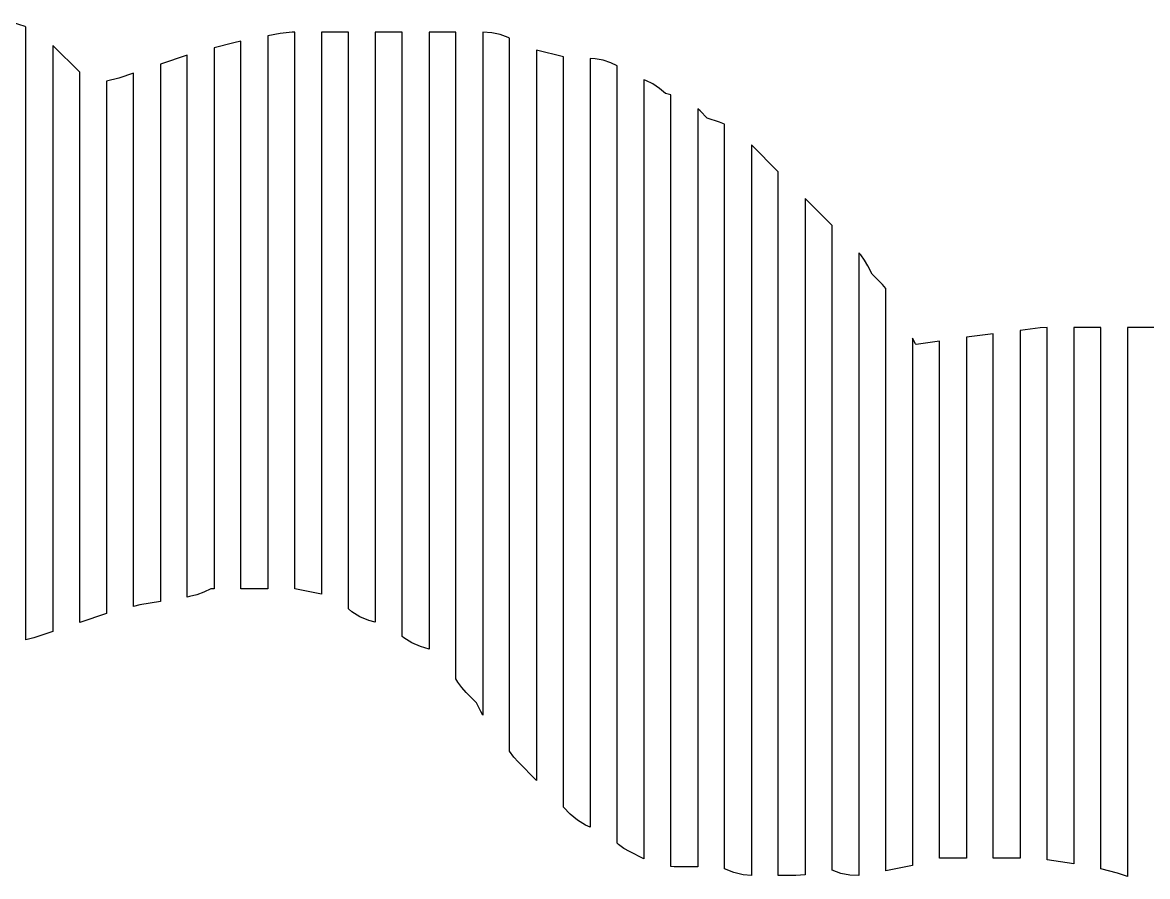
# Model space of a CAD drawing. Header units: millimetres. Extents: x -6 to 1890, y -8 to 898.
# Drawn here: x 937.1 to 1104.5, y 289.3 to 416.4 of the extents above; entities that cross this region are included whole.
import ezdxf

# ---------------------------------------------------------------- set-up
doc = ezdxf.new("R2010")
doc.units = ezdxf.units.MM
doc.layers.add('PASSADAS_COMPLETAS', color=1, linetype='CONTINUOUS')
doc.layers.add('PECAS_2D', color=3, linetype='CONTINUOUS')

msp = doc.modelspace()

# ---------------------------------------------------------------- linework, layer by layer
at = {"layer": 'PASSADAS_COMPLETAS'}
msp.add_lwpolyline([(1105.578, 371.029), (1101.578, 371.029), (1101.578, 365.843), (1101.578, 364.546), (1101.578, 363.249), (1101.578, 360.656), (1101.578, 359.359), (1101.578, 356.766), (1101.578, 354.173), (1101.578, 352.876), (1101.578, 350.283), (1101.578, 347.689), (1101.578, 345.096), (1101.578, 342.502), (1101.578, 341.206), (1101.578, 339.909), (1101.578, 338.612), (1101.578, 337.316), (1101.578, 336.019), (1101.578, 299.712), (1101.578, 298.415), (1101.578, 297.118), (1101.578, 295.822), (1101.578, 294.525), (1101.578, 293.228), (1101.578, 291.932), (1101.578, 289.338), (1100.049, 289.848), (1097.578, 290.466), (1097.578, 293.065), (1097.578, 294.364), (1097.578, 295.663), (1097.578, 296.963), (1097.578, 298.262), (1097.578, 299.562), (1097.578, 300.861), (1097.578, 337.245), (1097.578, 338.544), (1097.578, 339.844), (1097.578, 341.143), (1097.578, 342.442), (1097.578, 345.041), (1097.578, 347.64), (1097.578, 350.239), (1097.578, 352.838), (1097.578, 355.436), (1097.578, 358.035), (1097.578, 360.634), (1097.578, 361.934), (1097.578, 364.532), (1097.578, 365.832), (1097.578, 371.029), (1093.578, 371.029), (1093.578, 364.595), (1093.578, 363.308), (1093.578, 362.021), (1093.578, 360.734), (1093.578, 359.447), (1093.578, 356.874), (1093.578, 354.3), (1093.578, 351.726), (1093.578, 347.865), (1093.578, 345.291), (1093.578, 342.718), (1093.578, 341.431), (1093.578, 340.144), (1093.578, 338.857), (1093.578, 337.57), (1093.578, 300.25), (1093.578, 298.963), (1093.578, 297.676), (1093.578, 296.389), (1093.578, 295.102), (1093.578, 291.241), (1089.578, 291.813), (1089.578, 294.41), (1089.578, 295.708), (1089.578, 297.007), (1089.578, 298.305), (1089.578, 299.604), (1089.578, 300.903), (1089.578, 302.201), (1089.578, 337.262), (1089.578, 338.56), (1089.578, 339.859), (1089.578, 341.157), (1089.578, 342.456), (1089.578, 345.053), (1089.578, 347.65), (1089.578, 350.247), (1089.578, 352.844), (1089.578, 354.143), (1089.578, 355.441), (1089.578, 356.74), (1089.578, 359.337), (1089.578, 360.635), (1089.578, 361.934), (1089.578, 363.233), (1089.578, 364.531), (1089.578, 371.024), (1088.54, 370.959), (1085.578, 370.589), (1085.578, 364.153), (1085.578, 362.866), (1085.578, 361.579), (1085.578, 360.292), (1085.578, 359.005), (1085.578, 357.718), (1085.578, 356.431), (1085.578, 355.144), (1085.578, 353.857), (1085.578, 351.283), (1085.578, 348.708), (1085.578, 346.134), (1085.578, 343.56), (1085.578, 342.273), (1085.578, 340.986), (1085.578, 339.699), (1085.578, 338.412), (1085.578, 337.125), (1085.578, 302.373), (1085.578, 301.086), (1085.578, 299.799), (1085.578, 298.512), (1085.578, 297.225), (1085.578, 295.938), (1085.578, 292.077), (1081.578, 292.077), (1081.578, 295.977), (1081.578, 297.278), (1081.578, 298.578), (1081.578, 299.878), (1081.578, 301.178), (1081.578, 303.779), (1081.578, 337.584), (1081.578, 338.884), (1081.578, 340.184), (1081.578, 341.484), (1081.578, 344.085), (1081.578, 345.385), (1081.578, 347.985), (1081.578, 349.286), (1081.578, 350.586), (1081.578, 351.886), (1081.578, 353.186), (1081.578, 354.486), (1081.578, 355.787), (1081.578, 357.087), (1081.578, 358.387), (1081.578, 359.687), (1081.578, 362.288), (1081.578, 363.588), (1081.578, 370.089), (1077.578, 369.579), (1077.578, 363.121), (1077.578, 361.829), (1077.578, 360.537), (1077.578, 359.246), (1077.578, 357.954), (1077.578, 356.662), (1077.578, 355.37), (1077.578, 354.079), (1077.578, 352.787), (1077.578, 351.495), (1077.578, 350.204), (1077.578, 348.912), (1077.578, 347.62), (1077.578, 346.328), (1077.578, 343.745), (1077.578, 342.453), (1077.578, 341.162), (1077.578, 339.87), (1077.578, 338.578), (1077.578, 337.287), (1077.578, 302.41), (1077.578, 301.119), (1077.578, 299.827), (1077.578, 298.535), (1077.578, 297.244), (1077.578, 295.952), (1077.578, 292.077), (1073.578, 292.077), (1073.578, 295.989), (1073.578, 297.292), (1073.578, 298.596), (1073.578, 299.9), (1073.578, 301.204), (1073.578, 302.508), (1073.578, 337.714), (1073.578, 339.018), (1073.578, 340.322), (1073.578, 341.626), (1073.578, 344.233), (1073.578, 345.537), (1073.578, 346.841), (1073.578, 348.145), (1073.578, 349.449), (1073.578, 350.753), (1073.578, 352.057), (1073.578, 353.361), (1073.578, 354.665), (1073.578, 355.969), (1073.578, 358.576), (1073.578, 359.88), (1073.578, 361.184), (1073.578, 362.488), (1073.578, 369.008), (1070.104, 368.512), (1070.003, 368.613), (1069.578, 369.463), (1069.578, 361.744), (1069.578, 360.457), (1069.578, 356.598), (1069.578, 355.311), (1069.578, 354.025), (1069.578, 352.738), (1069.578, 351.452), (1069.578, 350.165), (1069.578, 348.879), (1069.578, 347.592), (1069.578, 346.306), (1069.578, 345.019), (1069.578, 343.733), (1069.578, 342.446), (1069.578, 341.16), (1069.578, 339.873), (1069.578, 338.587), (1069.578, 337.3), (1069.578, 302.565), (1069.578, 301.279), (1069.578, 299.992), (1069.578, 298.706), (1069.578, 297.419), (1069.578, 296.133), (1069.578, 294.846), (1069.578, 290.987), (1065.578, 290.181), (1065.578, 294.062), (1065.578, 295.355), (1065.578, 296.649), (1065.578, 297.943), (1065.578, 299.237), (1065.578, 300.53), (1065.578, 335.46), (1065.578, 336.754), (1065.578, 338.048), (1065.578, 339.342), (1065.578, 340.635), (1065.578, 341.929), (1065.578, 343.223), (1065.578, 344.516), (1065.578, 345.81), (1065.578, 347.104), (1065.578, 348.398), (1065.578, 349.691), (1065.578, 350.985), (1065.578, 353.572), (1065.578, 354.866), (1065.578, 356.16), (1065.578, 357.454), (1065.578, 358.747), (1065.578, 360.041), (1065.578, 361.335), (1065.578, 363.922), (1065.578, 365.216), (1065.578, 366.51), (1065.578, 376.859), (1065.081, 377.412), (1063.54, 378.953), (1062.908, 380.218), (1062.426, 381.065), (1061.854, 381.858), (1061.578, 382.166), (1061.578, 373.157), (1061.578, 371.87), (1061.578, 368.009), (1061.578, 365.435), (1061.578, 362.861), (1061.578, 360.287), (1061.578, 357.713), (1061.578, 355.139), (1061.578, 353.852), (1061.578, 352.565), (1061.578, 351.278), (1061.578, 349.991), (1061.578, 347.417), (1061.578, 346.13), (1061.578, 344.843), (1061.578, 343.556), (1061.578, 342.269), (1061.578, 340.982), (1061.578, 339.695), (1061.578, 338.408), (1061.578, 337.121), (1061.578, 335.834), (1061.578, 301.086), (1061.578, 298.512), (1061.578, 297.225), (1061.578, 295.938), (1061.578, 294.651), (1061.578, 293.364), (1061.578, 289.503), (1060.245, 289.545), (1058.869, 289.803), (1057.578, 290.258), (1057.578, 294.148), (1057.578, 295.445), (1057.578, 296.741), (1057.578, 298.038), (1057.578, 299.335), (1057.578, 300.631), (1057.578, 334.343), (1057.578, 335.64), (1057.578, 336.937), (1057.578, 338.233), (1057.578, 339.53), (1057.578, 340.826), (1057.578, 342.123), (1057.578, 346.013), (1057.578, 347.31), (1057.578, 348.606), (1057.578, 349.903), (1057.578, 353.793), (1057.578, 356.386), (1057.578, 358.979), (1057.578, 361.572), (1057.578, 364.166), (1057.578, 366.759), (1057.578, 370.649), (1057.578, 373.242), (1057.578, 375.835), (1057.578, 377.132), (1057.578, 378.428), (1057.578, 386.208), (1053.578, 390.208), (1053.578, 383.759), (1053.578, 382.47), (1053.578, 379.89), (1053.578, 377.311), (1053.578, 374.731), (1053.578, 372.152), (1053.578, 368.282), (1053.578, 365.703), (1053.578, 363.123), (1053.578, 360.544), (1053.578, 357.964), (1053.578, 355.385), (1053.578, 352.805), (1053.578, 350.226), (1053.578, 345.067), (1053.578, 343.777), (1053.578, 342.487), (1053.578, 341.197), (1053.578, 338.618), (1053.578, 337.328), (1053.578, 336.038), (1053.578, 334.749), (1053.578, 301.215), (1053.578, 299.925), (1053.578, 298.635), (1053.578, 297.346), (1053.578, 296.056), (1053.578, 294.766), (1053.578, 293.476), (1053.578, 289.607), (1052.183, 289.492), (1049.578, 289.492), (1049.578, 293.37), (1049.578, 294.663), (1049.578, 295.956), (1049.578, 297.248), (1049.578, 298.541), (1049.578, 301.127), (1049.578, 333.447), (1049.578, 334.739), (1049.578, 336.032), (1049.578, 337.325), (1049.578, 338.618), (1049.578, 339.911), (1049.578, 341.203), (1049.578, 345.082), (1049.578, 347.667), (1049.578, 350.253), (1049.578, 352.839), (1049.578, 355.424), (1049.578, 358.01), (1049.578, 360.595), (1049.578, 363.181), (1049.578, 365.767), (1049.578, 368.352), (1049.578, 372.231), (1049.578, 374.816), (1049.578, 377.402), (1049.578, 379.987), (1049.578, 382.573), (1049.578, 385.159), (1049.578, 386.451), (1049.578, 387.744), (1049.578, 394.208), (1045.578, 398.208), (1045.578, 390.443), (1045.578, 389.149), (1045.578, 386.561), (1045.578, 383.973), (1045.578, 381.385), (1045.578, 378.796), (1045.578, 376.208), (1045.578, 373.62), (1045.578, 371.032), (1045.578, 367.149), (1045.578, 364.561), (1045.578, 361.973), (1045.578, 359.385), (1045.578, 356.796), (1045.578, 354.208), (1045.578, 351.62), (1045.578, 349.032), (1045.578, 346.444), (1045.578, 345.149), (1045.578, 343.855), (1045.578, 342.561), (1045.578, 341.267), (1045.578, 339.973), (1045.578, 338.679), (1045.578, 337.385), (1045.578, 299.855), (1045.578, 298.561), (1045.578, 297.267), (1045.578, 295.973), (1045.578, 294.679), (1045.578, 293.385), (1045.578, 289.503), (1044.322, 289.6), (1042.949, 289.924), (1041.578, 290.489), (1041.578, 294.353), (1041.578, 295.641), (1041.578, 296.93), (1041.578, 298.218), (1041.578, 299.506), (1041.578, 300.794), (1041.578, 343.305), (1041.578, 344.594), (1041.578, 345.882), (1041.578, 347.17), (1041.578, 349.746), (1041.578, 351.035), (1041.578, 353.611), (1041.578, 357.476), (1041.578, 360.052), (1041.578, 362.629), (1041.578, 365.205), (1041.578, 367.781), (1041.578, 370.358), (1041.578, 372.934), (1041.578, 375.511), (1041.578, 376.799), (1041.578, 379.375), (1041.578, 381.952), (1041.578, 384.528), (1041.578, 387.105), (1041.578, 389.681), (1041.578, 392.258), (1041.578, 393.546), (1041.578, 401.275), (1040.842, 401.585), (1039.002, 402.198), (1037.936, 403.265), (1037.578, 403.58), (1037.578, 397.097), (1037.578, 395.801), (1037.578, 393.208), (1037.578, 390.615), (1037.578, 388.022), (1037.578, 385.429), (1037.578, 382.836), (1037.578, 380.243), (1037.578, 377.65), (1037.578, 375.057), (1037.578, 372.464), (1037.578, 369.871), (1037.578, 367.278), (1037.578, 364.685), (1037.578, 362.092), (1037.578, 359.499), (1037.578, 356.906), (1037.578, 355.609), (1037.578, 354.313), (1037.578, 353.016), (1037.578, 351.72), (1037.578, 350.423), (1037.578, 301.156), (1037.578, 299.86), (1037.578, 298.563), (1037.578, 297.267), (1037.578, 295.97), (1037.578, 294.674), (1037.578, 290.784), (1034.087, 290.784), (1033.578, 290.823), (1033.578, 294.695), (1033.578, 295.985), (1033.578, 297.276), (1033.578, 298.566), (1033.578, 299.857), (1033.578, 301.147), (1033.578, 302.438), (1033.578, 354.056), (1033.578, 355.346), (1033.578, 356.637), (1033.578, 357.927), (1033.578, 359.218), (1033.578, 360.508), (1033.578, 363.089), (1033.578, 365.67), (1033.578, 368.251), (1033.578, 370.832), (1033.578, 373.413), (1033.578, 375.994), (1033.578, 378.574), (1033.578, 381.155), (1033.578, 383.736), (1033.578, 386.317), (1033.578, 388.898), (1033.578, 391.479), (1033.578, 394.06), (1033.578, 396.641), (1033.578, 397.931), (1033.578, 399.222), (1033.578, 405.674), (1032.766, 405.85), (1031.892, 406.618), (1030.915, 407.276), (1029.857, 407.804), (1029.578, 407.901), (1029.578, 401.46), (1029.578, 400.172), (1029.578, 397.595), (1029.578, 395.019), (1029.578, 392.443), (1029.578, 388.578), (1029.578, 386.002), (1029.578, 383.425), (1029.578, 380.849), (1029.578, 378.273), (1029.578, 375.696), (1029.578, 373.12), (1029.578, 370.544), (1029.578, 367.967), (1029.578, 365.391), (1029.578, 362.815), (1029.578, 361.526), (1029.578, 360.238), (1029.578, 358.95), (1029.578, 357.662), (1029.578, 304.846), (1029.578, 303.558), (1029.578, 302.27), (1029.578, 300.982), (1029.578, 299.694), (1029.578, 298.405), (1029.578, 297.117), (1029.578, 291.964), (1027.432, 293.038), (1026.585, 293.519), (1025.792, 294.091), (1025.578, 294.283), (1025.578, 299.481), (1025.578, 300.781), (1025.578, 302.081), (1025.578, 303.38), (1025.578, 304.68), (1025.578, 305.979), (1025.578, 307.279), (1025.578, 361.861), (1025.578, 363.161), (1025.578, 364.46), (1025.578, 365.76), (1025.578, 367.06), (1025.578, 369.659), (1025.578, 372.258), (1025.578, 374.857), (1025.578, 377.456), (1025.578, 380.055), (1025.578, 382.655), (1025.578, 385.254), (1025.578, 387.853), (1025.578, 390.452), (1025.578, 393.051), (1025.578, 395.65), (1025.578, 398.25), (1025.578, 400.849), (1025.578, 402.148), (1025.578, 403.448), (1025.578, 409.946), (1024.643, 410.408), (1023.503, 410.794), (1022.332, 411.025), (1021.578, 411.073), (1021.578, 404.573), (1021.578, 403.273), (1021.578, 400.673), (1021.578, 398.073), (1021.578, 395.473), (1021.578, 392.872), (1021.578, 390.272), (1021.578, 387.672), (1021.578, 385.072), (1021.578, 382.472), (1021.578, 379.872), (1021.578, 377.272), (1021.578, 374.671), (1021.578, 372.071), (1021.578, 369.471), (1021.578, 368.171), (1021.578, 366.871), (1021.578, 364.271), (1021.578, 309.668), (1021.578, 307.068), (1021.578, 305.768), (1021.578, 304.468), (1021.578, 303.168), (1021.578, 301.868), (1021.578, 296.667), (1020.869, 296.966), (1019.669, 297.708), (1018.604, 298.62), (1017.578, 299.646), (1017.578, 304.839), (1017.578, 306.138), (1017.578, 307.436), (1017.578, 308.734), (1017.578, 310.033), (1017.578, 311.331), (1017.578, 313.928), (1017.578, 367.162), (1017.578, 368.46), (1017.578, 369.758), (1017.578, 371.057), (1017.578, 372.355), (1017.578, 374.952), (1017.578, 377.549), (1017.578, 380.146), (1017.578, 382.742), (1017.578, 385.339), (1017.578, 387.936), (1017.578, 390.533), (1017.578, 393.129), (1017.578, 395.726), (1017.578, 398.323), (1017.578, 400.92), (1017.578, 403.516), (1017.578, 404.815), (1017.578, 406.113), (1017.578, 411.307), (1013.578, 412.307), (1013.578, 407.132), (1013.578, 405.839), (1013.578, 401.958), (1013.578, 399.371), (1013.578, 396.784), (1013.578, 394.197), (1013.578, 391.609), (1013.578, 389.022), (1013.578, 386.435), (1013.578, 383.848), (1013.578, 381.261), (1013.578, 378.674), (1013.578, 376.086), (1013.578, 373.499), (1013.578, 372.206), (1013.578, 369.618), (1013.578, 319.169), (1013.578, 317.875), (1013.578, 316.582), (1013.578, 315.288), (1013.578, 313.994), (1013.578, 312.701), (1013.578, 311.407), (1013.578, 310.114), (1013.578, 308.82), (1013.578, 303.646), (1010.848, 306.376), (1010.197, 307.101), (1009.578, 307.977), (1009.578, 314.446), (1009.578, 315.74), (1009.578, 317.034), (1009.578, 318.328), (1009.578, 319.622), (1009.578, 320.915), (1009.578, 322.209), (1009.578, 323.503), (1009.578, 371.375), (1009.578, 372.669), (1009.578, 373.963), (1009.578, 375.257), (1009.578, 376.551), (1009.578, 379.138), (1009.578, 381.726), (1009.578, 384.314), (1009.578, 386.901), (1009.578, 389.489), (1009.578, 392.077), (1009.578, 394.665), (1009.578, 397.252), (1009.578, 399.84), (1009.578, 402.428), (1009.578, 405.015), (1009.578, 406.309), (1009.578, 407.603), (1009.578, 414.072), (1009.384, 414.177), (1008.171, 414.622), (1006.913, 414.89), (1005.578, 414.978), (1005.578, 408.547), (1005.578, 407.261), (1005.578, 403.402), (1005.578, 400.829), (1005.578, 398.257), (1005.578, 395.684), (1005.578, 393.111), (1005.578, 390.539), (1005.578, 387.966), (1005.578, 385.394), (1005.578, 382.821), (1005.578, 380.249), (1005.578, 377.676), (1005.578, 376.39), (1005.578, 375.104), (1005.578, 373.817), (1005.578, 328.798), (1005.578, 326.225), (1005.578, 324.939), (1005.578, 323.652), (1005.578, 322.366), (1005.578, 321.08), (1005.578, 319.794), (1005.578, 313.362), (1005.266, 313.911), (1004.634, 315.175), (1003.093, 316.716), (1002.441, 317.442), (1001.87, 318.234), (1001.578, 318.747), (1001.578, 325.25), (1001.578, 326.55), (1001.578, 327.85), (1001.578, 329.151), (1001.578, 330.451), (1001.578, 331.752), (1001.578, 333.052), (1001.578, 374.665), (1001.578, 375.966), (1001.578, 377.266), (1001.578, 378.567), (1001.578, 381.167), (1001.578, 383.768), (1001.578, 386.369), (1001.578, 388.97), (1001.578, 391.571), (1001.578, 394.172), (1001.578, 396.772), (1001.578, 399.373), (1001.578, 401.974), (1001.578, 404.575), (1001.578, 407.176), (1001.578, 408.476), (1001.578, 409.777), (1001.578, 414.978), (997.578, 414.978), (997.578, 409.804), (997.578, 408.511), (997.578, 405.924), (997.578, 403.337), (997.578, 400.75), (997.578, 396.87), (997.578, 394.283), (997.578, 391.696), (997.578, 389.109), (997.578, 386.522), (997.578, 383.935), (997.578, 381.349), (997.578, 380.055), (997.578, 378.762), (997.578, 377.468), (997.578, 376.175), (997.578, 336.078), (997.578, 333.491), (997.578, 332.197), (997.578, 330.904), (997.578, 329.611), (997.578, 328.317), (997.578, 323.143), (996.309, 323.566), (995.017, 324.111), (993.817, 324.853), (993.578, 325.057), (993.578, 330.27), (993.578, 331.573), (993.578, 332.876), (993.578, 334.179), (993.578, 335.483), (993.578, 336.786), (993.578, 377.185), (993.578, 378.488), (993.578, 379.792), (993.578, 381.095), (993.578, 382.398), (993.578, 385.004), (993.578, 387.611), (993.578, 390.217), (993.578, 392.824), (993.578, 395.43), (993.578, 398.037), (993.578, 400.643), (993.578, 403.249), (993.578, 405.856), (993.578, 408.462), (993.578, 409.765), (993.578, 414.978), (989.578, 414.978), (989.578, 409.814), (989.578, 408.523), (989.578, 405.942), (989.578, 403.36), (989.578, 400.778), (989.578, 398.196), (989.578, 394.323), (989.578, 391.741), (989.578, 389.159), (989.578, 386.577), (989.578, 383.995), (989.578, 381.413), (989.578, 380.122), (989.578, 378.831), (989.578, 377.54), (989.578, 340.103), (989.578, 338.812), (989.578, 337.521), (989.578, 336.23), (989.578, 334.939), (989.578, 333.648), (989.578, 332.357), (989.578, 327.193), (988.627, 327.42), (987.291, 327.973), (986.067, 328.726), (985.578, 329.145), (985.578, 333.046), (985.578, 334.347), (985.578, 335.647), (985.578, 336.948), (985.578, 338.248), (985.578, 340.849), (985.578, 378.564), (985.578, 379.864), (985.578, 381.165), (985.578, 382.465), (985.578, 383.766), (985.578, 386.367), (985.578, 388.968), (985.578, 391.569), (985.578, 394.17), (985.578, 396.771), (985.578, 399.372), (985.578, 401.973), (985.578, 404.574), (985.578, 405.875), (985.578, 407.175), (985.578, 408.476), (985.578, 409.776), (985.578, 414.978), (981.578, 414.978), (981.578, 409.832), (981.578, 408.546), (981.578, 407.259), (981.578, 405.972), (981.578, 404.686), (981.578, 402.113), (981.578, 399.54), (981.578, 396.967), (981.578, 394.393), (981.578, 391.82), (981.578, 389.247), (981.578, 386.674), (981.578, 384.101), (981.578, 382.815), (981.578, 381.528), (981.578, 380.242), (981.578, 378.955), (981.578, 340.359), (981.578, 339.072), (981.578, 337.786), (981.578, 336.499), (981.578, 335.212), (981.578, 331.353), (977.578, 332.148), (977.578, 334.736), (977.578, 336.03), (977.578, 337.325), (977.578, 338.619), (977.578, 339.913), (977.578, 341.207), (977.578, 342.502), (977.578, 378.74), (977.578, 380.034), (977.578, 381.328), (977.578, 382.623), (977.578, 385.211), (977.578, 387.799), (977.578, 390.388), (977.578, 392.976), (977.578, 395.565), (977.578, 396.859), (977.578, 399.448), (977.578, 402.036), (977.578, 403.33), (977.578, 405.919), (977.578, 407.213), (977.578, 408.507), (977.578, 414.978), (977.212, 414.978), (975.427, 414.802), (973.578, 414.432), (973.578, 408.003), (973.578, 406.718), (973.578, 405.432), (973.578, 404.146), (973.578, 402.86), (973.578, 400.289), (973.578, 399.003), (973.578, 396.432), (973.578, 393.861), (973.578, 391.289), (973.578, 388.718), (973.578, 386.147), (973.578, 383.575), (973.578, 382.289), (973.578, 381.004), (973.578, 379.718), (973.578, 378.432), (973.578, 342.433), (973.578, 341.148), (973.578, 339.862), (973.578, 338.576), (973.578, 337.29), (973.578, 336.005), (973.578, 332.148), (969.578, 332.148), (969.578, 336.028), (969.578, 337.321), (969.578, 338.615), (969.578, 339.908), (969.578, 341.201), (969.578, 342.495), (969.578, 378.71), (969.578, 380.003), (969.578, 381.297), (969.578, 382.59), (969.578, 383.884), (969.578, 386.47), (969.578, 389.057), (969.578, 391.644), (969.578, 394.231), (969.578, 396.818), (969.578, 398.111), (969.578, 399.404), (969.578, 400.698), (969.578, 401.991), (969.578, 403.284), (969.578, 404.578), (969.578, 405.871), (969.578, 407.165), (969.578, 413.632), (968.542, 413.414), (965.578, 412.673), (965.578, 406.179), (965.578, 404.88), (965.578, 403.581), (965.578, 402.283), (965.578, 400.984), (965.578, 399.685), (965.578, 398.386), (965.578, 397.087), (965.578, 395.789), (965.578, 394.49), (965.578, 393.191), (965.578, 390.593), (965.578, 387.996), (965.578, 385.398), (965.578, 382.801), (965.578, 381.502), (965.578, 380.203), (965.578, 378.904), (965.578, 342.538), (965.578, 341.239), (965.578, 339.94), (965.578, 338.642), (965.578, 337.343), (965.578, 336.044), (965.578, 332.148), (965.083, 332.148), (964.076, 331.627), (963.008, 331.234), (961.904, 330.979), (961.578, 330.925), (961.578, 334.826), (961.578, 336.126), (961.578, 337.427), (961.578, 338.727), (961.578, 340.028), (961.578, 341.328), (961.578, 377.74), (961.578, 379.041), (961.578, 380.341), (961.578, 381.642), (961.578, 382.942), (961.578, 385.543), (961.578, 386.843), (961.578, 388.144), (961.578, 389.444), (961.578, 390.745), (961.578, 392.045), (961.578, 393.346), (961.578, 394.646), (961.578, 395.946), (961.578, 397.247), (961.578, 398.547), (961.578, 399.848), (961.578, 401.148), (961.578, 402.449), (961.578, 403.749), (961.578, 405.05), (961.578, 411.552), (957.578, 410.218), (957.578, 403.77), (957.578, 402.48), (957.578, 401.191), (957.578, 399.901), (957.578, 398.611), (957.578, 397.322), (957.578, 396.032), (957.578, 394.742), (957.578, 393.452), (957.578, 392.163), (957.578, 390.873), (957.578, 389.583), (957.578, 388.294), (957.578, 387.004), (957.578, 385.714), (957.578, 383.135), (957.578, 381.845), (957.578, 380.556), (957.578, 379.266), (957.578, 377.976), (957.578, 376.687), (957.578, 340.575), (957.578, 339.286), (957.578, 337.996), (957.578, 336.706), (957.578, 335.417), (957.578, 334.127), (957.578, 330.258), (954.507, 329.746), (953.578, 329.514), (953.578, 333.417), (953.578, 334.719), (953.578, 336.02), (953.578, 337.321), (953.578, 338.622), (953.578, 339.923), (953.578, 377.657), (953.578, 378.958), (953.578, 380.259), (953.578, 381.561), (953.578, 382.862), (953.578, 384.163), (953.578, 385.464), (953.578, 386.765), (953.578, 388.066), (953.578, 389.368), (953.578, 390.669), (953.578, 391.97), (953.578, 393.271), (953.578, 394.572), (953.578, 395.873), (953.578, 397.175), (953.578, 398.476), (953.578, 401.078), (953.578, 402.379), (953.578, 408.885), (951.399, 408.159), (949.578, 407.703), (949.578, 401.209), (949.578, 399.911), (949.578, 397.313), (949.578, 396.014), (949.578, 394.715), (949.578, 393.417), (949.578, 392.118), (949.578, 390.819), (949.578, 389.52), (949.578, 388.221), (949.578, 386.923), (949.578, 385.624), (949.578, 384.325), (949.578, 383.026), (949.578, 381.727), (949.578, 380.429), (949.578, 379.13), (949.578, 377.831), (949.578, 376.532), (949.578, 375.233), (949.578, 340.166), (949.578, 338.867), (949.578, 337.568), (949.578, 336.269), (949.578, 334.97), (949.578, 333.672), (949.578, 332.373), (949.578, 328.476), (945.578, 327.143), (945.578, 331.042), (945.578, 332.341), (945.578, 333.641), (945.578, 334.941), (945.578, 336.24), (945.578, 337.54), (945.578, 340.139), (945.578, 373.929), (945.578, 375.228), (945.578, 376.528), (945.578, 377.828), (945.578, 379.127), (945.578, 380.427), (945.578, 381.726), (945.578, 383.026), (945.578, 384.326), (945.578, 385.625), (945.578, 386.925), (945.578, 388.224), (945.578, 389.524), (945.578, 390.824), (945.578, 392.123), (945.578, 394.722), (945.578, 396.022), (945.578, 397.322), (945.578, 398.621), (945.578, 399.921), (945.578, 401.22), (945.578, 409.018), (941.578, 413.018), (941.578, 405.208), (941.578, 403.907), (941.578, 401.303), (941.578, 398.7), (941.578, 394.795), (941.578, 393.494), (941.578, 392.192), (941.578, 390.891), (941.578, 389.589), (941.578, 386.986), (941.578, 385.684), (941.578, 384.382), (941.578, 383.081), (941.578, 381.779), (941.578, 380.478), (941.578, 379.176), (941.578, 377.874), (941.578, 376.573), (941.578, 375.271), (941.578, 373.969), (941.578, 372.668), (941.578, 337.524), (941.578, 336.223), (941.578, 334.921), (941.578, 333.619), (941.578, 332.318), (941.578, 331.016), (941.578, 329.715), (941.578, 325.81), (938.726, 324.859), (937.578, 324.558), (937.578, 328.466), (937.578, 329.768), (937.578, 331.071), (937.578, 332.374), (937.578, 333.676), (937.578, 334.979), (937.578, 336.282), (937.578, 370.15), (937.578, 371.453), (937.578, 372.756), (937.578, 374.058), (937.578, 375.361), (937.578, 376.664), (937.578, 377.966), (937.578, 379.269), (937.578, 380.572), (937.578, 383.177), (937.578, 384.479), (937.578, 385.782), (937.578, 387.085), (937.578, 388.387), (937.578, 393.598), (937.578, 396.203), (937.578, 398.809), (937.578, 401.414), (937.578, 404.019), (937.578, 406.624), (937.578, 407.927), (937.578, 409.23), (937.578, 415.743), (937.433, 415.804), (935.594, 416.417)], dxfattribs=at)
at = {"layer": 'PECAS_2D'}
msp.add_lwpolyline([(1105.578, 371.029), (1101.578, 371.029), (1101.578, 365.843), (1101.578, 364.546), (1101.578, 363.249), (1101.578, 360.656), (1101.578, 359.359), (1101.578, 356.766), (1101.578, 354.173), (1101.578, 352.876), (1101.578, 350.283), (1101.578, 347.689), (1101.578, 345.096), (1101.578, 342.502), (1101.578, 341.206), (1101.578, 339.909), (1101.578, 338.612), (1101.578, 337.316), (1101.578, 336.019), (1101.578, 299.712), (1101.578, 298.415), (1101.578, 297.118), (1101.578, 295.822), (1101.578, 294.525), (1101.578, 293.228), (1101.578, 291.932), (1101.578, 289.338), (1100.049, 289.848), (1097.578, 290.466), (1097.578, 293.065), (1097.578, 294.364), (1097.578, 295.663), (1097.578, 296.963), (1097.578, 298.262), (1097.578, 299.562), (1097.578, 300.861), (1097.578, 337.245), (1097.578, 338.544), (1097.578, 339.844), (1097.578, 341.143), (1097.578, 342.442), (1097.578, 345.041), (1097.578, 347.64), (1097.578, 350.239), (1097.578, 352.838), (1097.578, 355.436), (1097.578, 358.035), (1097.578, 360.634), (1097.578, 361.934), (1097.578, 364.532), (1097.578, 365.832), (1097.578, 371.029), (1093.578, 371.029), (1093.578, 364.595), (1093.578, 363.308), (1093.578, 362.021), (1093.578, 360.734), (1093.578, 359.447), (1093.578, 356.874), (1093.578, 354.3), (1093.578, 351.726), (1093.578, 347.865), (1093.578, 345.291), (1093.578, 342.718), (1093.578, 341.431), (1093.578, 340.144), (1093.578, 338.857), (1093.578, 337.57), (1093.578, 300.25), (1093.578, 298.963), (1093.578, 297.676), (1093.578, 296.389), (1093.578, 295.102), (1093.578, 291.241), (1089.578, 291.813), (1089.578, 294.41), (1089.578, 295.708), (1089.578, 297.007), (1089.578, 298.305), (1089.578, 299.604), (1089.578, 300.903), (1089.578, 302.201), (1089.578, 337.262), (1089.578, 338.56), (1089.578, 339.859), (1089.578, 341.157), (1089.578, 342.456), (1089.578, 345.053), (1089.578, 347.65), (1089.578, 350.247), (1089.578, 352.844), (1089.578, 354.143), (1089.578, 355.441), (1089.578, 356.74), (1089.578, 359.337), (1089.578, 360.635), (1089.578, 361.934), (1089.578, 363.233), (1089.578, 364.531), (1089.578, 371.024), (1088.54, 370.959), (1085.578, 370.589), (1085.578, 364.153), (1085.578, 362.866), (1085.578, 361.579), (1085.578, 360.292), (1085.578, 359.005), (1085.578, 357.718), (1085.578, 356.431), (1085.578, 355.144), (1085.578, 353.857), (1085.578, 351.283), (1085.578, 348.708), (1085.578, 346.134), (1085.578, 343.56), (1085.578, 342.273), (1085.578, 340.986), (1085.578, 339.699), (1085.578, 338.412), (1085.578, 337.125), (1085.578, 302.373), (1085.578, 301.086), (1085.578, 299.799), (1085.578, 298.512), (1085.578, 297.225), (1085.578, 295.938), (1085.578, 292.077), (1081.578, 292.077), (1081.578, 295.977), (1081.578, 297.278), (1081.578, 298.578), (1081.578, 299.878), (1081.578, 301.178), (1081.578, 303.779), (1081.578, 337.584), (1081.578, 338.884), (1081.578, 340.184), (1081.578, 341.484), (1081.578, 344.085), (1081.578, 345.385), (1081.578, 347.985), (1081.578, 349.286), (1081.578, 350.586), (1081.578, 351.886), (1081.578, 353.186), (1081.578, 354.486), (1081.578, 355.787), (1081.578, 357.087), (1081.578, 358.387), (1081.578, 359.687), (1081.578, 362.288), (1081.578, 363.588), (1081.578, 370.089), (1077.578, 369.579), (1077.578, 363.121), (1077.578, 361.829), (1077.578, 360.537), (1077.578, 359.246), (1077.578, 357.954), (1077.578, 356.662), (1077.578, 355.37), (1077.578, 354.079), (1077.578, 352.787), (1077.578, 351.495), (1077.578, 350.204), (1077.578, 348.912), (1077.578, 347.62), (1077.578, 346.328), (1077.578, 343.745), (1077.578, 342.453), (1077.578, 341.162), (1077.578, 339.87), (1077.578, 338.578), (1077.578, 337.287), (1077.578, 302.41), (1077.578, 301.119), (1077.578, 299.827), (1077.578, 298.535), (1077.578, 297.244), (1077.578, 295.952), (1077.578, 292.077), (1073.578, 292.077), (1073.578, 295.989), (1073.578, 297.292), (1073.578, 298.596), (1073.578, 299.9), (1073.578, 301.204), (1073.578, 302.508), (1073.578, 337.714), (1073.578, 339.018), (1073.578, 340.322), (1073.578, 341.626), (1073.578, 344.233), (1073.578, 345.537), (1073.578, 346.841), (1073.578, 348.145), (1073.578, 349.449), (1073.578, 350.753), (1073.578, 352.057), (1073.578, 353.361), (1073.578, 354.665), (1073.578, 355.969), (1073.578, 358.576), (1073.578, 359.88), (1073.578, 361.184), (1073.578, 362.488), (1073.578, 369.008), (1070.104, 368.512), (1070.003, 368.613), (1069.578, 369.463), (1069.578, 361.744), (1069.578, 360.457), (1069.578, 356.598), (1069.578, 355.311), (1069.578, 354.025), (1069.578, 352.738), (1069.578, 351.452), (1069.578, 350.165), (1069.578, 348.879), (1069.578, 347.592), (1069.578, 346.306), (1069.578, 345.019), (1069.578, 343.733), (1069.578, 342.446), (1069.578, 341.16), (1069.578, 339.873), (1069.578, 338.587), (1069.578, 337.3), (1069.578, 302.565), (1069.578, 301.279), (1069.578, 299.992), (1069.578, 298.706), (1069.578, 297.419), (1069.578, 296.133), (1069.578, 294.846), (1069.578, 290.987), (1065.578, 290.181), (1065.578, 294.062), (1065.578, 295.355), (1065.578, 296.649), (1065.578, 297.943), (1065.578, 299.237), (1065.578, 300.53), (1065.578, 335.46), (1065.578, 336.754), (1065.578, 338.048), (1065.578, 339.342), (1065.578, 340.635), (1065.578, 341.929), (1065.578, 343.223), (1065.578, 344.516), (1065.578, 345.81), (1065.578, 347.104), (1065.578, 348.398), (1065.578, 349.691), (1065.578, 350.985), (1065.578, 353.572), (1065.578, 354.866), (1065.578, 356.16), (1065.578, 357.454), (1065.578, 358.747), (1065.578, 360.041), (1065.578, 361.335), (1065.578, 363.922), (1065.578, 365.216), (1065.578, 366.51), (1065.578, 376.859), (1065.081, 377.412), (1063.54, 378.953), (1062.908, 380.218), (1062.426, 381.065), (1061.854, 381.858), (1061.578, 382.166), (1061.578, 373.157), (1061.578, 371.87), (1061.578, 368.009), (1061.578, 365.435), (1061.578, 362.861), (1061.578, 360.287), (1061.578, 357.713), (1061.578, 355.139), (1061.578, 353.852), (1061.578, 352.565), (1061.578, 351.278), (1061.578, 349.991), (1061.578, 347.417), (1061.578, 346.13), (1061.578, 344.843), (1061.578, 343.556), (1061.578, 342.269), (1061.578, 340.982), (1061.578, 339.695), (1061.578, 338.408), (1061.578, 337.121), (1061.578, 335.834), (1061.578, 301.086), (1061.578, 298.512), (1061.578, 297.225), (1061.578, 295.938), (1061.578, 294.651), (1061.578, 293.364), (1061.578, 289.503), (1060.245, 289.545), (1058.869, 289.803), (1057.578, 290.258), (1057.578, 294.148), (1057.578, 295.445), (1057.578, 296.741), (1057.578, 298.038), (1057.578, 299.335), (1057.578, 300.631), (1057.578, 334.343), (1057.578, 335.64), (1057.578, 336.937), (1057.578, 338.233), (1057.578, 339.53), (1057.578, 340.826), (1057.578, 342.123), (1057.578, 346.013), (1057.578, 347.31), (1057.578, 348.606), (1057.578, 349.903), (1057.578, 353.793), (1057.578, 356.386), (1057.578, 358.979), (1057.578, 361.572), (1057.578, 364.166), (1057.578, 366.759), (1057.578, 370.649), (1057.578, 373.242), (1057.578, 375.835), (1057.578, 377.132), (1057.578, 378.428), (1057.578, 386.208), (1053.578, 390.208), (1053.578, 383.759), (1053.578, 382.47), (1053.578, 379.89), (1053.578, 377.311), (1053.578, 374.731), (1053.578, 372.152), (1053.578, 368.282), (1053.578, 365.703), (1053.578, 363.123), (1053.578, 360.544), (1053.578, 357.964), (1053.578, 355.385), (1053.578, 352.805), (1053.578, 350.226), (1053.578, 345.067), (1053.578, 343.777), (1053.578, 342.487), (1053.578, 341.197), (1053.578, 338.618), (1053.578, 337.328), (1053.578, 336.038), (1053.578, 334.749), (1053.578, 301.215), (1053.578, 299.925), (1053.578, 298.635), (1053.578, 297.346), (1053.578, 296.056), (1053.578, 294.766), (1053.578, 293.476), (1053.578, 289.607), (1052.183, 289.492), (1049.578, 289.492), (1049.578, 293.37), (1049.578, 294.663), (1049.578, 295.956), (1049.578, 297.248), (1049.578, 298.541), (1049.578, 301.127), (1049.578, 333.447), (1049.578, 334.739), (1049.578, 336.032), (1049.578, 337.325), (1049.578, 338.618), (1049.578, 339.911), (1049.578, 341.203), (1049.578, 345.082), (1049.578, 347.667), (1049.578, 350.253), (1049.578, 352.839), (1049.578, 355.424), (1049.578, 358.01), (1049.578, 360.595), (1049.578, 363.181), (1049.578, 365.767), (1049.578, 368.352), (1049.578, 372.231), (1049.578, 374.816), (1049.578, 377.402), (1049.578, 379.987), (1049.578, 382.573), (1049.578, 385.159), (1049.578, 386.451), (1049.578, 387.744), (1049.578, 394.208), (1045.578, 398.208), (1045.578, 390.443), (1045.578, 389.149), (1045.578, 386.561), (1045.578, 383.973), (1045.578, 381.385), (1045.578, 378.796), (1045.578, 376.208), (1045.578, 373.62), (1045.578, 371.032), (1045.578, 367.149), (1045.578, 364.561), (1045.578, 361.973), (1045.578, 359.385), (1045.578, 356.796), (1045.578, 354.208), (1045.578, 351.62), (1045.578, 349.032), (1045.578, 346.444), (1045.578, 345.149), (1045.578, 343.855), (1045.578, 342.561), (1045.578, 341.267), (1045.578, 339.973), (1045.578, 338.679), (1045.578, 337.385), (1045.578, 299.855), (1045.578, 298.561), (1045.578, 297.267), (1045.578, 295.973), (1045.578, 294.679), (1045.578, 293.385), (1045.578, 289.503), (1044.322, 289.6), (1042.949, 289.924), (1041.578, 290.489), (1041.578, 294.353), (1041.578, 295.641), (1041.578, 296.93), (1041.578, 298.218), (1041.578, 299.506), (1041.578, 300.794), (1041.578, 343.305), (1041.578, 344.594), (1041.578, 345.882), (1041.578, 347.17), (1041.578, 349.746), (1041.578, 351.035), (1041.578, 353.611), (1041.578, 357.476), (1041.578, 360.052), (1041.578, 362.629), (1041.578, 365.205), (1041.578, 367.781), (1041.578, 370.358), (1041.578, 372.934), (1041.578, 375.511), (1041.578, 376.799), (1041.578, 379.375), (1041.578, 381.952), (1041.578, 384.528), (1041.578, 387.105), (1041.578, 389.681), (1041.578, 392.258), (1041.578, 393.546), (1041.578, 401.275), (1040.842, 401.585), (1039.002, 402.198), (1037.936, 403.265), (1037.578, 403.58), (1037.578, 397.097), (1037.578, 395.801), (1037.578, 393.208), (1037.578, 390.615), (1037.578, 388.022), (1037.578, 385.429), (1037.578, 382.836), (1037.578, 380.243), (1037.578, 377.65), (1037.578, 375.057), (1037.578, 372.464), (1037.578, 369.871), (1037.578, 367.278), (1037.578, 364.685), (1037.578, 362.092), (1037.578, 359.499), (1037.578, 356.906), (1037.578, 355.609), (1037.578, 354.313), (1037.578, 353.016), (1037.578, 351.72), (1037.578, 350.423), (1037.578, 301.156), (1037.578, 299.86), (1037.578, 298.563), (1037.578, 297.267), (1037.578, 295.97), (1037.578, 294.674), (1037.578, 290.784), (1034.087, 290.784), (1033.578, 290.823), (1033.578, 294.695), (1033.578, 295.985), (1033.578, 297.276), (1033.578, 298.566), (1033.578, 299.857), (1033.578, 301.147), (1033.578, 302.438), (1033.578, 354.056), (1033.578, 355.346), (1033.578, 356.637), (1033.578, 357.927), (1033.578, 359.218), (1033.578, 360.508), (1033.578, 363.089), (1033.578, 365.67), (1033.578, 368.251), (1033.578, 370.832), (1033.578, 373.413), (1033.578, 375.994), (1033.578, 378.574), (1033.578, 381.155), (1033.578, 383.736), (1033.578, 386.317), (1033.578, 388.898), (1033.578, 391.479), (1033.578, 394.06), (1033.578, 396.641), (1033.578, 397.931), (1033.578, 399.222), (1033.578, 405.674), (1032.766, 405.85), (1031.892, 406.618), (1030.915, 407.276), (1029.857, 407.804), (1029.578, 407.901), (1029.578, 401.46), (1029.578, 400.172), (1029.578, 397.595), (1029.578, 395.019), (1029.578, 392.443), (1029.578, 388.578), (1029.578, 386.002), (1029.578, 383.425), (1029.578, 380.849), (1029.578, 378.273), (1029.578, 375.696), (1029.578, 373.12), (1029.578, 370.544), (1029.578, 367.967), (1029.578, 365.391), (1029.578, 362.815), (1029.578, 361.526), (1029.578, 360.238), (1029.578, 358.95), (1029.578, 357.662), (1029.578, 304.846), (1029.578, 303.558), (1029.578, 302.27), (1029.578, 300.982), (1029.578, 299.694), (1029.578, 298.405), (1029.578, 297.117), (1029.578, 291.964), (1027.432, 293.038), (1026.585, 293.519), (1025.792, 294.091), (1025.578, 294.283), (1025.578, 299.481), (1025.578, 300.781), (1025.578, 302.081), (1025.578, 303.38), (1025.578, 304.68), (1025.578, 305.979), (1025.578, 307.279), (1025.578, 361.861), (1025.578, 363.161), (1025.578, 364.46), (1025.578, 365.76), (1025.578, 367.06), (1025.578, 369.659), (1025.578, 372.258), (1025.578, 374.857), (1025.578, 377.456), (1025.578, 380.055), (1025.578, 382.655), (1025.578, 385.254), (1025.578, 387.853), (1025.578, 390.452), (1025.578, 393.051), (1025.578, 395.65), (1025.578, 398.25), (1025.578, 400.849), (1025.578, 402.148), (1025.578, 403.448), (1025.578, 409.946), (1024.643, 410.408), (1023.503, 410.794), (1022.332, 411.025), (1021.578, 411.073), (1021.578, 404.573), (1021.578, 403.273), (1021.578, 400.673), (1021.578, 398.073), (1021.578, 395.473), (1021.578, 392.872), (1021.578, 390.272), (1021.578, 387.672), (1021.578, 385.072), (1021.578, 382.472), (1021.578, 379.872), (1021.578, 377.272), (1021.578, 374.671), (1021.578, 372.071), (1021.578, 369.471), (1021.578, 368.171), (1021.578, 366.871), (1021.578, 364.271), (1021.578, 309.668), (1021.578, 307.068), (1021.578, 305.768), (1021.578, 304.468), (1021.578, 303.168), (1021.578, 301.868), (1021.578, 296.667), (1020.869, 296.966), (1019.669, 297.708), (1018.604, 298.62), (1017.578, 299.646), (1017.578, 304.839), (1017.578, 306.138), (1017.578, 307.436), (1017.578, 308.734), (1017.578, 310.033), (1017.578, 311.331), (1017.578, 313.928), (1017.578, 367.162), (1017.578, 368.46), (1017.578, 369.758), (1017.578, 371.057), (1017.578, 372.355), (1017.578, 374.952), (1017.578, 377.549), (1017.578, 380.146), (1017.578, 382.742), (1017.578, 385.339), (1017.578, 387.936), (1017.578, 390.533), (1017.578, 393.129), (1017.578, 395.726), (1017.578, 398.323), (1017.578, 400.92), (1017.578, 403.516), (1017.578, 404.815), (1017.578, 406.113), (1017.578, 411.307), (1013.578, 412.307), (1013.578, 407.132), (1013.578, 405.839), (1013.578, 401.958), (1013.578, 399.371), (1013.578, 396.784), (1013.578, 394.197), (1013.578, 391.609), (1013.578, 389.022), (1013.578, 386.435), (1013.578, 383.848), (1013.578, 381.261), (1013.578, 378.674), (1013.578, 376.086), (1013.578, 373.499), (1013.578, 372.206), (1013.578, 369.618), (1013.578, 319.169), (1013.578, 317.875), (1013.578, 316.582), (1013.578, 315.288), (1013.578, 313.994), (1013.578, 312.701), (1013.578, 311.407), (1013.578, 310.114), (1013.578, 308.82), (1013.578, 303.646), (1010.848, 306.376), (1010.197, 307.101), (1009.578, 307.977), (1009.578, 314.446), (1009.578, 315.74), (1009.578, 317.034), (1009.578, 318.328), (1009.578, 319.622), (1009.578, 320.915), (1009.578, 322.209), (1009.578, 323.503), (1009.578, 371.375), (1009.578, 372.669), (1009.578, 373.963), (1009.578, 375.257), (1009.578, 376.551), (1009.578, 379.138), (1009.578, 381.726), (1009.578, 384.314), (1009.578, 386.901), (1009.578, 389.489), (1009.578, 392.077), (1009.578, 394.665), (1009.578, 397.252), (1009.578, 399.84), (1009.578, 402.428), (1009.578, 405.015), (1009.578, 406.309), (1009.578, 407.603), (1009.578, 414.072), (1009.384, 414.177), (1008.171, 414.622), (1006.913, 414.89), (1005.578, 414.978), (1005.578, 408.547), (1005.578, 407.261), (1005.578, 403.402), (1005.578, 400.829), (1005.578, 398.257), (1005.578, 395.684), (1005.578, 393.111), (1005.578, 390.539), (1005.578, 387.966), (1005.578, 385.394), (1005.578, 382.821), (1005.578, 380.249), (1005.578, 377.676), (1005.578, 376.39), (1005.578, 375.104), (1005.578, 373.817), (1005.578, 328.798), (1005.578, 326.225), (1005.578, 324.939), (1005.578, 323.652), (1005.578, 322.366), (1005.578, 321.08), (1005.578, 319.794), (1005.578, 313.362), (1005.266, 313.911), (1004.634, 315.175), (1003.093, 316.716), (1002.441, 317.442), (1001.87, 318.234), (1001.578, 318.747), (1001.578, 325.25), (1001.578, 326.55), (1001.578, 327.85), (1001.578, 329.151), (1001.578, 330.451), (1001.578, 331.752), (1001.578, 333.052), (1001.578, 374.665), (1001.578, 375.966), (1001.578, 377.266), (1001.578, 378.567), (1001.578, 381.167), (1001.578, 383.768), (1001.578, 386.369), (1001.578, 388.97), (1001.578, 391.571), (1001.578, 394.172), (1001.578, 396.772), (1001.578, 399.373), (1001.578, 401.974), (1001.578, 404.575), (1001.578, 407.176), (1001.578, 408.476), (1001.578, 409.777), (1001.578, 414.978), (997.578, 414.978), (997.578, 409.804), (997.578, 408.511), (997.578, 405.924), (997.578, 403.337), (997.578, 400.75), (997.578, 396.87), (997.578, 394.283), (997.578, 391.696), (997.578, 389.109), (997.578, 386.522), (997.578, 383.935), (997.578, 381.349), (997.578, 380.055), (997.578, 378.762), (997.578, 377.468), (997.578, 376.175), (997.578, 336.078), (997.578, 333.491), (997.578, 332.197), (997.578, 330.904), (997.578, 329.611), (997.578, 328.317), (997.578, 323.143), (996.309, 323.566), (995.017, 324.111), (993.817, 324.853), (993.578, 325.057), (993.578, 330.27), (993.578, 331.573), (993.578, 332.876), (993.578, 334.179), (993.578, 335.483), (993.578, 336.786), (993.578, 377.185), (993.578, 378.488), (993.578, 379.792), (993.578, 381.095), (993.578, 382.398), (993.578, 385.004), (993.578, 387.611), (993.578, 390.217), (993.578, 392.824), (993.578, 395.43), (993.578, 398.037), (993.578, 400.643), (993.578, 403.249), (993.578, 405.856), (993.578, 408.462), (993.578, 409.765), (993.578, 414.978), (989.578, 414.978), (989.578, 409.814), (989.578, 408.523), (989.578, 405.942), (989.578, 403.36), (989.578, 400.778), (989.578, 398.196), (989.578, 394.323), (989.578, 391.741), (989.578, 389.159), (989.578, 386.577), (989.578, 383.995), (989.578, 381.413), (989.578, 380.122), (989.578, 378.831), (989.578, 377.54), (989.578, 340.103), (989.578, 338.812), (989.578, 337.521), (989.578, 336.23), (989.578, 334.939), (989.578, 333.648), (989.578, 332.357), (989.578, 327.193), (988.627, 327.42), (987.291, 327.973), (986.067, 328.726), (985.578, 329.145), (985.578, 333.046), (985.578, 334.347), (985.578, 335.647), (985.578, 336.948), (985.578, 338.248), (985.578, 340.849), (985.578, 378.564), (985.578, 379.864), (985.578, 381.165), (985.578, 382.465), (985.578, 383.766), (985.578, 386.367), (985.578, 388.968), (985.578, 391.569), (985.578, 394.17), (985.578, 396.771), (985.578, 399.372), (985.578, 401.973), (985.578, 404.574), (985.578, 405.875), (985.578, 407.175), (985.578, 408.476), (985.578, 409.776), (985.578, 414.978), (981.578, 414.978), (981.578, 409.832), (981.578, 408.546), (981.578, 407.259), (981.578, 405.972), (981.578, 404.686), (981.578, 402.113), (981.578, 399.54), (981.578, 396.967), (981.578, 394.393), (981.578, 391.82), (981.578, 389.247), (981.578, 386.674), (981.578, 384.101), (981.578, 382.815), (981.578, 381.528), (981.578, 380.242), (981.578, 378.955), (981.578, 340.359), (981.578, 339.072), (981.578, 337.786), (981.578, 336.499), (981.578, 335.212), (981.578, 331.353), (977.578, 332.148), (977.578, 334.736), (977.578, 336.03), (977.578, 337.325), (977.578, 338.619), (977.578, 339.913), (977.578, 341.207), (977.578, 342.502), (977.578, 378.74), (977.578, 380.034), (977.578, 381.328), (977.578, 382.623), (977.578, 385.211), (977.578, 387.799), (977.578, 390.388), (977.578, 392.976), (977.578, 395.565), (977.578, 396.859), (977.578, 399.448), (977.578, 402.036), (977.578, 403.33), (977.578, 405.919), (977.578, 407.213), (977.578, 408.507), (977.578, 414.978), (977.212, 414.978), (975.427, 414.802), (973.578, 414.432), (973.578, 408.003), (973.578, 406.718), (973.578, 405.432), (973.578, 404.146), (973.578, 402.86), (973.578, 400.289), (973.578, 399.003), (973.578, 396.432), (973.578, 393.861), (973.578, 391.289), (973.578, 388.718), (973.578, 386.147), (973.578, 383.575), (973.578, 382.289), (973.578, 381.004), (973.578, 379.718), (973.578, 378.432), (973.578, 342.433), (973.578, 341.148), (973.578, 339.862), (973.578, 338.576), (973.578, 337.29), (973.578, 336.005), (973.578, 332.148), (969.578, 332.148), (969.578, 336.028), (969.578, 337.321), (969.578, 338.615), (969.578, 339.908), (969.578, 341.201), (969.578, 342.495), (969.578, 378.71), (969.578, 380.003), (969.578, 381.297), (969.578, 382.59), (969.578, 383.884), (969.578, 386.47), (969.578, 389.057), (969.578, 391.644), (969.578, 394.231), (969.578, 396.818), (969.578, 398.111), (969.578, 399.404), (969.578, 400.698), (969.578, 401.991), (969.578, 403.284), (969.578, 404.578), (969.578, 405.871), (969.578, 407.165), (969.578, 413.632), (968.542, 413.414), (965.578, 412.673), (965.578, 406.179), (965.578, 404.88), (965.578, 403.581), (965.578, 402.283), (965.578, 400.984), (965.578, 399.685), (965.578, 398.386), (965.578, 397.087), (965.578, 395.789), (965.578, 394.49), (965.578, 393.191), (965.578, 390.593), (965.578, 387.996), (965.578, 385.398), (965.578, 382.801), (965.578, 381.502), (965.578, 380.203), (965.578, 378.904), (965.578, 342.538), (965.578, 341.239), (965.578, 339.94), (965.578, 338.642), (965.578, 337.343), (965.578, 336.044), (965.578, 332.148), (965.083, 332.148), (964.076, 331.627), (963.008, 331.234), (961.904, 330.979), (961.578, 330.925), (961.578, 334.826), (961.578, 336.126), (961.578, 337.427), (961.578, 338.727), (961.578, 340.028), (961.578, 341.328), (961.578, 377.74), (961.578, 379.041), (961.578, 380.341), (961.578, 381.642), (961.578, 382.942), (961.578, 385.543), (961.578, 386.843), (961.578, 388.144), (961.578, 389.444), (961.578, 390.745), (961.578, 392.045), (961.578, 393.346), (961.578, 394.646), (961.578, 395.946), (961.578, 397.247), (961.578, 398.547), (961.578, 399.848), (961.578, 401.148), (961.578, 402.449), (961.578, 403.749), (961.578, 405.05), (961.578, 411.552), (957.578, 410.218), (957.578, 403.77), (957.578, 402.48), (957.578, 401.191), (957.578, 399.901), (957.578, 398.611), (957.578, 397.322), (957.578, 396.032), (957.578, 394.742), (957.578, 393.452), (957.578, 392.163), (957.578, 390.873), (957.578, 389.583), (957.578, 388.294), (957.578, 387.004), (957.578, 385.714), (957.578, 383.135), (957.578, 381.845), (957.578, 380.556), (957.578, 379.266), (957.578, 377.976), (957.578, 376.687), (957.578, 340.575), (957.578, 339.286), (957.578, 337.996), (957.578, 336.706), (957.578, 335.417), (957.578, 334.127), (957.578, 330.258), (954.507, 329.746), (953.578, 329.514), (953.578, 333.417), (953.578, 334.719), (953.578, 336.02), (953.578, 337.321), (953.578, 338.622), (953.578, 339.923), (953.578, 377.657), (953.578, 378.958), (953.578, 380.259), (953.578, 381.561), (953.578, 382.862), (953.578, 384.163), (953.578, 385.464), (953.578, 386.765), (953.578, 388.066), (953.578, 389.368), (953.578, 390.669), (953.578, 391.97), (953.578, 393.271), (953.578, 394.572), (953.578, 395.873), (953.578, 397.175), (953.578, 398.476), (953.578, 401.078), (953.578, 402.379), (953.578, 408.885), (951.399, 408.159), (949.578, 407.703), (949.578, 401.209), (949.578, 399.911), (949.578, 397.313), (949.578, 396.014), (949.578, 394.715), (949.578, 393.417), (949.578, 392.118), (949.578, 390.819), (949.578, 389.52), (949.578, 388.221), (949.578, 386.923), (949.578, 385.624), (949.578, 384.325), (949.578, 383.026), (949.578, 381.727), (949.578, 380.429), (949.578, 379.13), (949.578, 377.831), (949.578, 376.532), (949.578, 375.233), (949.578, 340.166), (949.578, 338.867), (949.578, 337.568), (949.578, 336.269), (949.578, 334.97), (949.578, 333.672), (949.578, 332.373), (949.578, 328.476), (945.578, 327.143), (945.578, 331.042), (945.578, 332.341), (945.578, 333.641), (945.578, 334.941), (945.578, 336.24), (945.578, 337.54), (945.578, 340.139), (945.578, 373.929), (945.578, 375.228), (945.578, 376.528), (945.578, 377.828), (945.578, 379.127), (945.578, 380.427), (945.578, 381.726), (945.578, 383.026), (945.578, 384.326), (945.578, 385.625), (945.578, 386.925), (945.578, 388.224), (945.578, 389.524), (945.578, 390.824), (945.578, 392.123), (945.578, 394.722), (945.578, 396.022), (945.578, 397.322), (945.578, 398.621), (945.578, 399.921), (945.578, 401.22), (945.578, 409.018), (941.578, 413.018), (941.578, 405.208), (941.578, 403.907), (941.578, 401.303), (941.578, 398.7), (941.578, 394.795), (941.578, 393.494), (941.578, 392.192), (941.578, 390.891), (941.578, 389.589), (941.578, 386.986), (941.578, 385.684), (941.578, 384.382), (941.578, 383.081), (941.578, 381.779), (941.578, 380.478), (941.578, 379.176), (941.578, 377.874), (941.578, 376.573), (941.578, 375.271), (941.578, 373.969), (941.578, 372.668), (941.578, 337.524), (941.578, 336.223), (941.578, 334.921), (941.578, 333.619), (941.578, 332.318), (941.578, 331.016), (941.578, 329.715), (941.578, 325.81), (938.726, 324.859), (937.578, 324.558), (937.578, 328.466), (937.578, 329.768), (937.578, 331.071), (937.578, 332.374), (937.578, 333.676), (937.578, 334.979), (937.578, 336.282), (937.578, 370.15), (937.578, 371.453), (937.578, 372.756), (937.578, 374.058), (937.578, 375.361), (937.578, 376.664), (937.578, 377.966), (937.578, 379.269), (937.578, 380.572), (937.578, 383.177), (937.578, 384.479), (937.578, 385.782), (937.578, 387.085), (937.578, 388.387), (937.578, 393.598), (937.578, 396.203), (937.578, 398.809), (937.578, 401.414), (937.578, 404.019), (937.578, 406.624), (937.578, 407.927), (937.578, 409.23), (937.578, 415.743), (937.433, 415.804), (935.594, 416.417)], dxfattribs=at)

doc.saveas('drawing.dxf')
